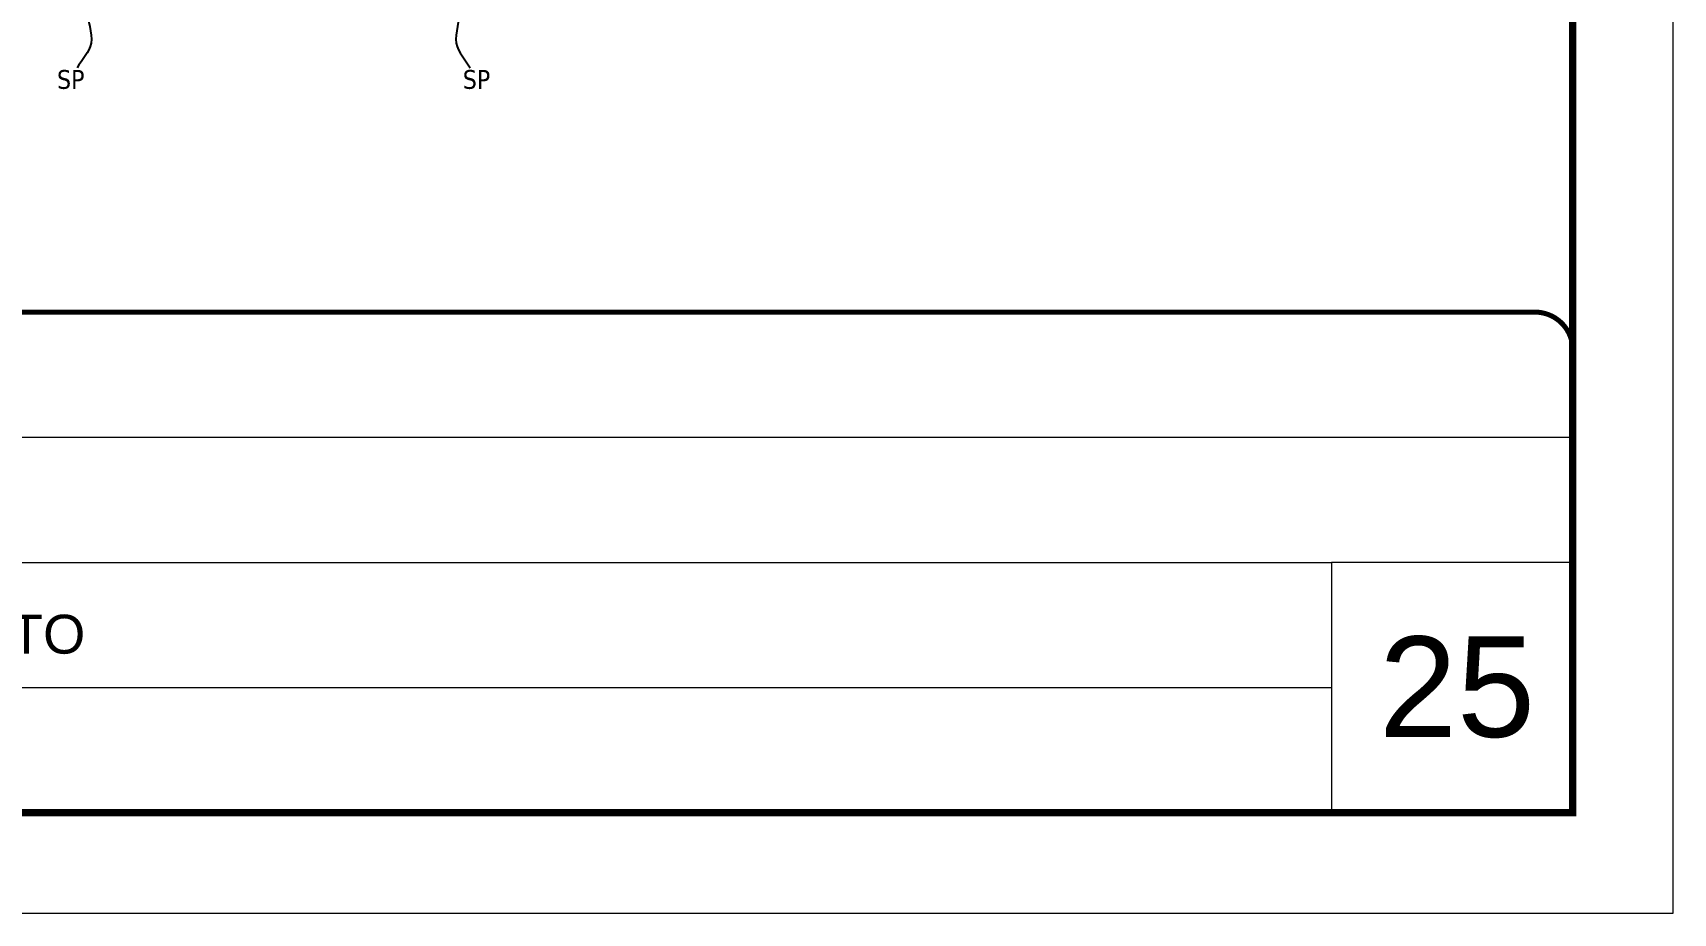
# Model space of a CAD drawing. Extents: x 28748 to 35002, y 14885 to 43501.
# Drawn here: x 29580 to 30233, y 35559 to 35910 of the extents above; entities that cross this region are included whole.
import ezdxf

# ---------------------------------------------------------------- set-up
doc = ezdxf.new("R2010")
doc.units = 0
doc.linetypes.add('CONTINUO', pattern=[0])
doc.linetypes.add('DASHED', pattern=[0.75, 0.5, -0.25])
for name, color, linetype, lineweight in [('CARIMBO', 255, 'Continuous', 9), ('Folhas', 255, 'Continuous', 9), ('SARRAFO DE PRESSAO', 251, 'DASHED', 9)]:
    doc.layers.add(name, color=color, linetype=linetype, lineweight=lineweight)
doc.layers.add('COTA', color=241, linetype='Continuous')
doc.layers.add('texto', color=7, linetype='Continuous')
doc.styles.add('ARIAL', font='arial.ttf')
doc.styles.get("Standard").update_dxf_attribs({"font": 'arial.ttf'})
doc.dimstyles.get("Standard").update_dxf_attribs({"dimtxt": 0.18, "dimasz": 0.18, "dimexe": 0.18, "dimexo": 0.0625, "dimgap": 0.09, "dimtad": 0, "dimtih": 1, "dimtoh": 1, "dimdec": 4, "dimzin": 0, "dimdsep": 46, "dimtxsty": 'Standard', "dimcen": 0.09, "dimadec": 0, "dimazin": 0, "dimtfac": 1, "dimtdec": 4, "dimtofl": 0, "dimtmove": 0, "dimatfit": 3, "dimfxl": 1, "dimtolj": 1, "dimtzin": 0, "dimarcsym": 0})

# ---------------------------------------------------------------- blocks, each defined once
blk = doc.blocks.new('9999999999')
at = {"color": 30, "linetype": 'CONTINUO'}
for p, q in [((98564.56, 34379.64), (99583.98, 34379.64)), ((98564.56, 34329.83), (99487.98, 34329.83)), ((99583.98, 34329.83), (99487.98, 34329.83)), ((99487.98, 34329.83), (99487.98, 34230.21)), ((98564.56, 34280.02), (99487.98, 34280.02))]:
    blk.add_line(p, q, dxfattribs=at)
at = {"color": 30, "linetype": 'CONTINUO', "const_width": 2}
blk.add_lwpolyline([(99583.98, 34230.21), (99583.98, 34414.45, 0.414214), (99568.98, 34429.45), (98228.98, 34429.45, 0.414214), (98213.98, 34414.45), (98213.98, 34245.21, 0.414214), (98228.98, 34230.21), (99583.98, 34230.21)], format="xyb", dxfattribs=at)
at = {"layer": 'Folhas'}
blk.add_lwpolyline([(98138.98, 34190.21), (99623.98, 34190.21), (99623.98, 35240.21), (98138.98, 35240.21)], close=True, dxfattribs=at)
at = {"layer": 'Folhas', "color": 30, "const_width": 3}
blk.add_lwpolyline([(98213.98, 34230.21), (99583.98, 34230.21), (99583.98, 35200.21), (98213.98, 35200.21)], close=True, dxfattribs=at)
at = {"color": 7, "linetype": 'Continuous', "ltscale": 5, "style": 'ARIAL'}
blk.add_text('5° PAVIMENTO', height=15.4829, dxfattribs=at).set_placement((98837.68, 34293.51))

msp = doc.modelspace()

# ---------------------------------------------------------------- block references
at = {"layer": 'SARRAFO DE PRESSAO', "color": 6, "linetype": 'ByBlock'}
msp.add_blockref('9999999999', (-69390.64, 1369.09), dxfattribs=at)

# ---------------------------------------------------------------- texts
at = {"layer": 'CARIMBO', "style": 'ARIAL'}
msp.add_text('25', height=40, dxfattribs=at).set_placement((30116.2, 35629.44))
at = {"layer": 'texto', "color": 0, "char_height": 7.5, "attachment_point": 5}
for insert in [(29595.3, 35891.09), (29756.86, 35891.09)]:
    msp.add_mtext('{\\fTahoma|b0|i0|c0|p34;\\C4;SP}', dxfattribs=dict(at, insert=insert))

# ---------------------------------------------------------------- leaders
at = {"layer": 'COTA', "path_type": 1}
for points in [[(29618.25, 35930.4), (29602.47, 35918.56), (29603.39, 35905.55), (29597.84, 35895.77)], [(29733.91, 35930.4), (29749.69, 35918.56), (29748.77, 35905.55), (29754.32, 35895.77)]]:
    msp.add_leader(points, dimstyle='Standard', override={"dimasz": 8}, dxfattribs=at)

doc.saveas('drawing.dxf')
